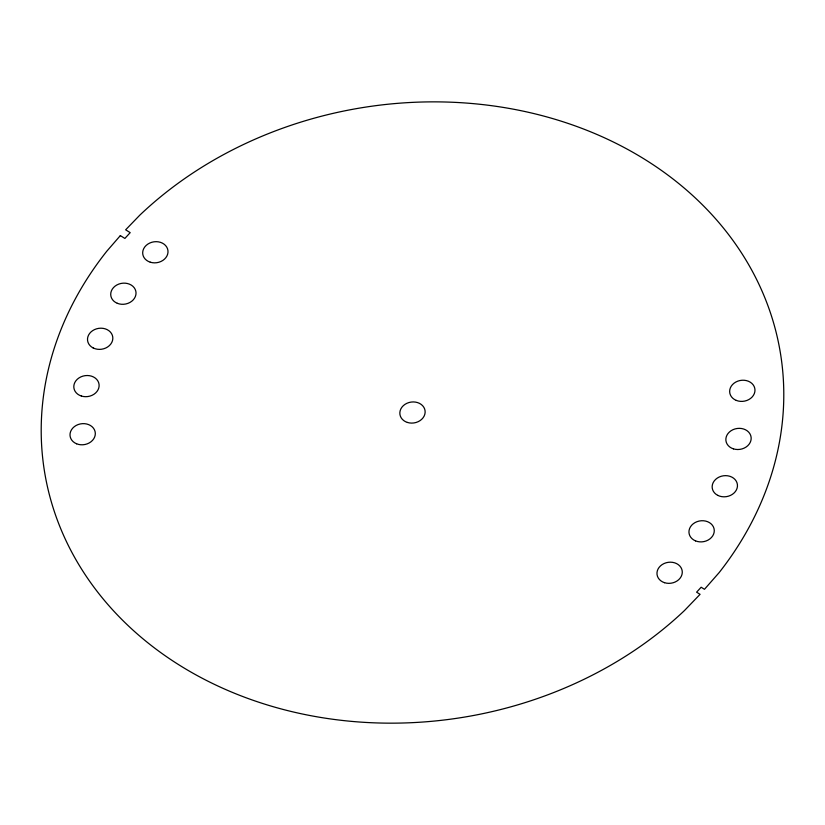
<?xml version="1.0" encoding="UTF-8"?>
<svg xmlns="http://www.w3.org/2000/svg" width="825" height="825" viewBox="0 0 825 825"><rect width="100%" height="100%" fill="white"/><g stroke="black" fill="none" stroke-linecap="round" stroke-linejoin="round"><path stroke-width="1.24" d="M120.337 235.61L106.796 251.213A372.694 308.973 -8.9 0 0 180.149 665.61A372.694 308.973 -8.9 0 0 684.492 610.521L700.074 594.33L696.609 592.175L701.147 587.235L704.478 589.298L719.163 572.581A372.694 308.973 -8.9 0 0 643.82 158.782A372.694 308.973 -8.9 0 0 139.889 215.078L125.648 229.814L130.195 232.64L124.884 238.435L120.337 235.61M407.395 422.441A12.715 10.539 -8.9 0 0 425.071 410.747A12.715 10.539 -8.9 0 0 404.993 404.353A12.715 10.539 -8.9 0 0 407.395 422.441M664.538 582.697A12.715 10.539 -8.9 0 0 682.213 571.003A12.715 10.539 -8.9 0 0 662.135 564.599A12.715 10.539 -8.9 0 0 664.538 582.697M76.581 443.788A12.715 10.539 -8.9 0 0 95.318 433.362A12.715 10.539 -8.9 0 0 76.086 425.494A12.715 10.539 -8.9 0 0 76.581 443.788M81.366 396.031A12.715 10.539 -8.9 0 0 99.052 384.337A12.715 10.539 -8.9 0 0 78.963 377.943A12.715 10.539 -8.9 0 0 81.366 396.031M93.142 347.933A12.715 10.539 -8.9 0 0 112.808 338.869A12.715 10.539 -8.9 0 0 94.555 329.577A12.715 10.539 -8.9 0 0 93.142 347.933M117.284 303.291A12.715 10.539 -8.9 0 0 136.032 292.875A12.715 10.539 -8.9 0 0 116.789 285.007A12.715 10.539 -8.9 0 0 117.284 303.291M150.253 262.195A12.715 10.539 -8.9 0 0 167.939 250.501A12.715 10.539 -8.9 0 0 147.85 244.097A12.715 10.539 -8.9 0 0 150.253 262.195M736.23 400.383A12.715 10.539 -8.9 0 0 754.978 389.967A12.715 10.539 -8.9 0 0 735.735 382.088A12.715 10.539 -8.9 0 0 736.23 400.383M733.425 448.862A12.715 10.539 -8.9 0 0 751.101 437.157A12.715 10.539 -8.9 0 0 731.022 430.763A12.715 10.539 -8.9 0 0 733.425 448.862M717.781 495.371A12.715 10.539 -8.9 0 0 737.447 486.307A12.715 10.539 -8.9 0 0 719.194 477.025A12.715 10.539 -8.9 0 0 717.781 495.371M695.527 540.88A12.715 10.539 -8.9 0 0 714.275 530.454A12.715 10.539 -8.9 0 0 695.032 522.586A12.715 10.539 -8.9 0 0 695.527 540.88"/></g></svg>
